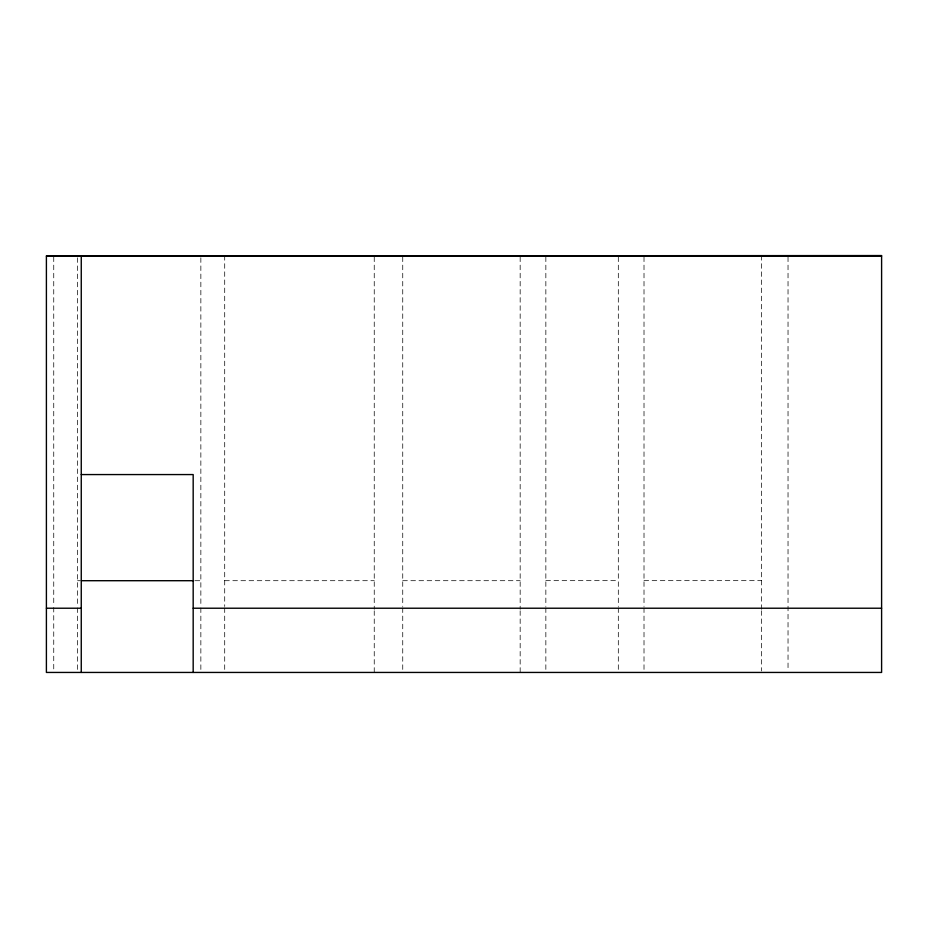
<?xml version="1.0" encoding="UTF-8"?>
<svg xmlns="http://www.w3.org/2000/svg" width="928" height="928" viewBox="0 0 928 928"><rect width="100%" height="100%" fill="white"/><g stroke="black" fill="none" stroke-linecap="round" stroke-linejoin="round"><path stroke-width="0.7" stroke-dasharray="4.64 3.48" d="M77.592 580.708L80.458 580.708M195.124 580.708L200.854 580.708M224.704 580.696L374.239 580.696M402.74 580.696L520.167 580.696M545.85 580.661L618.315 580.661M644.009 580.661L761.424 580.661M788.034 257.01L788.034 670.99M761.424 255.56L761.424 609.348M761.424 610.775L761.424 671.014M644.009 256.998L644.009 606.483M644.009 607.91L644.009 671.014M618.315 256.998L618.315 606.483M618.315 607.91L618.315 671.014M545.85 256.998L545.85 606.483M545.85 607.91L545.85 671.014M520.167 256.998L520.167 609.36M520.167 610.798L520.167 672.44M402.74 256.998L402.74 606.494M402.74 607.933L402.74 671.014M374.239 256.998L374.239 609.36M374.239 610.798L374.239 672.44M224.704 255.56L224.704 606.494M224.704 607.933L224.704 671.014M200.854 257.798L200.854 606.506M200.854 607.944L200.854 671.014M77.592 257.798L77.592 606.506M77.592 607.944L77.592 671.014M53.743 256.998L53.743 605.984M53.743 607.422L53.743 671.002"/><path stroke-width="1.39" d="M46.4 256.035L881.6 255.56L881.6 672.44L46.4 672.44L46.4 256.035L881.6 256.035M81.258 474.568L193.175 474.568L193.175 672.44M81.884 580.708L193.685 580.708M46.4 608.223L81.258 608.223M193.175 608.223L881.6 608.223M81.258 256.035L81.258 672.44"/></g></svg>
